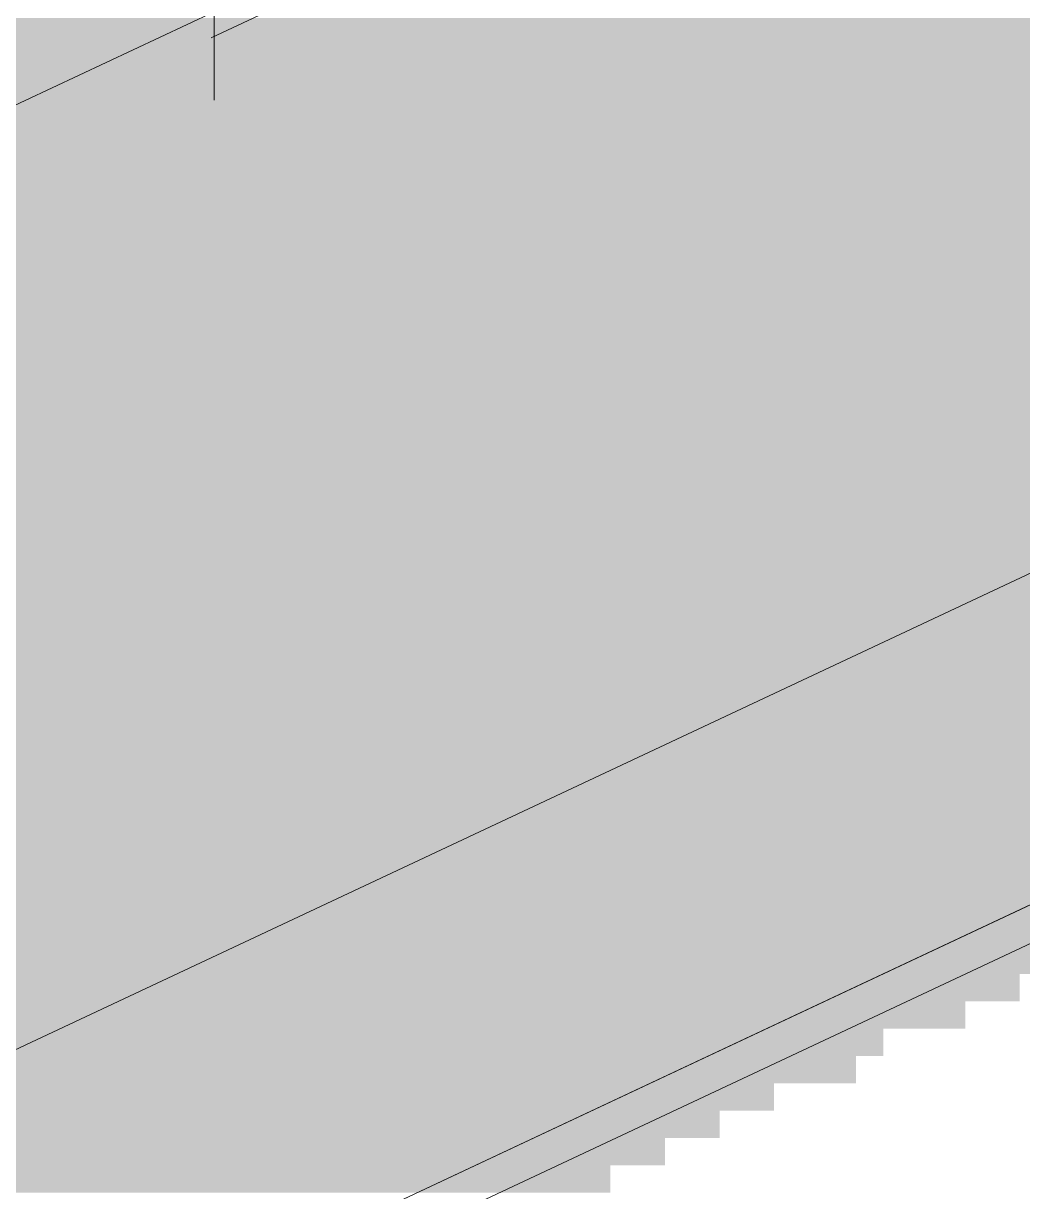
# Model space of a CAD drawing. Header units: millimetres. Extents: x 5 to 1315, y 5 to 292.
# Drawn here: x 1210.294 to 1213.821, y 80.497 to 84.62 of the extents above; entities that cross this region are included whole.
import ezdxf

# ---------------------------------------------------------------- set-up
doc = ezdxf.new("R2010")
doc.units = ezdxf.units.MM
doc.layers.add('EXISTING', color=7, linetype='Continuous')
doc.layers.add('IMAGES', color=7, linetype='Continuous')

# ---------------------------------------------------------------- blocks, each defined once
blk = doc.blocks.new('SHEET_03')
at = {"layer": 'EXISTING', "color": 250, "lineweight": 9}
for p, q in [((263.2288, 58.9151), (329.7311, 90.136)), ((310.9569, 84.5696), (320.4349, 89.0192)), ((329.7311, 88.9664), (263.2288, 57.7455)), ((309.5931, 84.0162), (310.9669, 84.6611)), ((310.9669, 84.3493), (310.9669, 84.6611)), ((306.9393, 78.2663), (320.0524, 84.4225)), ((320.0524, 84.2861), (306.9393, 78.1299))]:
    blk.add_line(p, q, dxfattribs=at)
at = {"layer": 'IMAGES', "color": 7}
for points in [[(308.5109, 84.5424), (311.1127, 84.5424), (308.5109, 84.6388), (311.1127, 84.6388)], [(311.1127, 84.5424), (311.3055, 84.5424), (311.1127, 84.6388), (311.3055, 84.6388)], [(311.3055, 84.5424), (311.4018, 84.5424), (311.3055, 84.6388), (311.4018, 84.6388)], [(311.4018, 84.5424), (311.5945, 84.5424), (311.4018, 84.6388), (311.5945, 84.6388)], [(311.5945, 84.5424), (315.7382, 84.5424), (311.5945, 84.6388), (315.7382, 84.6388)], [(308.4145, 84.446), (311.0164, 84.446), (308.4145, 84.5424), (311.0164, 84.5424)], [(311.0164, 84.446), (311.1127, 84.446), (311.0164, 84.5424), (311.1127, 84.5424)], [(311.1127, 84.446), (311.3055, 84.446), (311.1127, 84.5424), (311.3055, 84.5424)], [(311.3055, 84.446), (311.4018, 84.446), (311.3055, 84.5424), (311.4018, 84.5424)], [(311.4018, 84.446), (315.6418, 84.446), (311.4018, 84.5424), (315.6418, 84.5424)], [(308.2218, 84.3496), (311.0164, 84.3496), (308.2218, 84.446), (311.0164, 84.446)], [(311.0164, 84.2532), (311.1127, 84.2532), (311.0164, 84.446), (311.1127, 84.446)], [(311.1127, 84.2532), (311.2091, 84.2532), (311.1127, 84.446), (311.2091, 84.446)], [(311.2091, 84.3496), (315.3527, 84.3496), (311.2091, 84.446), (315.3527, 84.446)], [(308.4145, 84.2532), (310.8236, 84.2532), (308.4145, 84.3496), (310.8236, 84.3496)], [(310.8236, 84.2532), (310.92, 84.2532), (310.8236, 84.3496), (310.92, 84.3496)], [(310.92, 84.2532), (311.0164, 84.2532), (310.92, 84.3496), (311.0164, 84.3496)], [(311.2091, 84.2532), (315.0636, 84.2532), (311.2091, 84.3496), (315.0636, 84.3496)], [(308.6073, 84.1568), (310.6309, 84.1568), (308.6073, 84.2532), (310.6309, 84.2532)], [(310.6309, 84.1568), (310.8236, 84.1568), (310.6309, 84.2532), (310.8236, 84.2532)], [(310.8236, 84.1568), (311.0164, 84.1568), (310.8236, 84.2532), (311.0164, 84.2532)], [(311.0164, 84.1568), (311.1127, 84.1568), (311.0164, 84.2532), (311.1127, 84.2532)], [(311.1127, 84.1568), (314.9673, 84.1568), (311.1127, 84.2532), (314.9673, 84.2532)], [(308.8964, 84.0604), (310.3418, 84.0604), (308.8964, 84.1568), (310.3418, 84.1568)], [(310.3418, 84.0604), (310.4382, 84.0604), (310.3418, 84.1568), (310.4382, 84.1568)], [(310.4382, 84.0604), (310.5345, 84.0604), (310.4382, 84.1568), (310.5345, 84.1568)], [(310.5345, 84.0604), (310.6309, 84.0604), (310.5345, 84.1568), (310.6309, 84.1568)], [(310.6309, 84.0604), (310.8236, 84.0604), (310.6309, 84.1568), (310.8236, 84.1568)], [(310.8236, 84.0604), (314.6782, 84.0604), (310.8236, 84.1568), (314.6782, 84.1568)], [(310.2455, 83.964), (310.3418, 83.964), (310.2455, 84.0604), (310.3418, 84.0604)], [(310.3418, 83.964), (310.4382, 83.964), (310.3418, 84.0604), (310.4382, 84.0604)], [(310.4382, 83.964), (310.6309, 83.964), (310.4382, 84.0604), (310.6309, 84.0604)], [(310.6309, 83.964), (314.4855, 83.964), (310.6309, 84.0604), (314.4855, 84.0604)], [(310.2455, 83.8676), (310.3418, 83.8676), (310.2455, 83.964), (310.3418, 83.964)], [(310.3418, 83.8676), (310.4382, 83.8676), (310.3418, 83.964), (310.4382, 83.964)], [(310.4382, 83.8676), (314.3891, 83.8676), (310.4382, 83.964), (314.3891, 83.964)], [(310.2455, 83.7712), (314.0036, 83.7712), (310.2455, 83.8676), (314.0036, 83.8676)], [(310.0527, 83.6748), (313.9073, 83.6748), (310.0527, 83.7712), (313.9073, 83.7712)], [(309.86, 83.5784), (313.6182, 83.5784), (309.86, 83.6748), (313.6182, 83.6748)], [(313.6182, 83.5784), (313.7145, 83.5784), (313.6182, 83.6748), (313.7145, 83.6748)], [(313.7145, 83.5784), (313.8109, 83.5784), (313.7145, 83.6748), (313.8109, 83.6748)], [(313.8109, 83.5784), (313.9073, 83.5784), (313.8109, 83.6748), (313.9073, 83.6748)], [(309.3782, 83.482), (313.5218, 83.482), (309.3782, 83.5784), (313.5218, 83.5784)], [(313.5218, 83.482), (313.8109, 83.482), (313.5218, 83.5784), (313.8109, 83.5784)], [(313.8109, 83.3856), (313.9073, 83.3856), (313.8109, 83.5784), (313.9073, 83.5784)], [(309.1855, 83.3856), (313.3291, 83.3856), (309.1855, 83.482), (313.3291, 83.482)], [(313.3291, 83.3856), (313.4255, 83.3856), (313.3291, 83.482), (313.4255, 83.482)], [(313.4255, 83.3856), (313.5218, 83.3856), (313.4255, 83.482), (313.5218, 83.482)], [(313.5218, 83.3856), (313.6182, 83.3856), (313.5218, 83.482), (313.6182, 83.482)], [(313.6182, 83.3856), (313.7145, 83.3856), (313.6182, 83.482), (313.7145, 83.482)], [(313.7145, 83.3856), (313.8109, 83.3856), (313.7145, 83.482), (313.8109, 83.482)], [(308.8964, 83.2892), (313.1364, 83.2892), (308.8964, 83.3856), (313.1364, 83.3856)], [(313.1364, 83.2892), (313.2327, 83.2892), (313.1364, 83.3856), (313.2327, 83.3856)], [(313.2327, 83.2892), (313.3291, 83.2892), (313.2327, 83.3856), (313.3291, 83.3856)], [(313.3291, 83.2892), (313.5218, 83.2892), (313.3291, 83.3856), (313.5218, 83.3856)], [(313.5218, 83.2892), (313.6182, 83.2892), (313.5218, 83.3856), (313.6182, 83.3856)], [(313.6182, 83.2892), (313.7145, 83.2892), (313.6182, 83.3856), (313.7145, 83.3856)], [(313.7145, 83.2892), (314.8709, 83.2892), (313.7145, 83.3856), (314.8709, 83.3856)], [(308.8, 83.1928), (312.7509, 83.1928), (308.8, 83.2892), (312.7509, 83.2892)], [(312.7509, 83.1928), (313.04, 83.1928), (312.7509, 83.2892), (313.04, 83.2892)], [(313.04, 83.1928), (313.1364, 83.1928), (313.04, 83.2892), (313.1364, 83.2892)], [(313.1364, 83.1928), (313.2327, 83.1928), (313.1364, 83.2892), (313.2327, 83.2892)], [(313.2327, 83.1928), (313.3291, 83.1928), (313.2327, 83.2892), (313.3291, 83.2892)], [(313.3291, 83.1928), (313.4255, 83.1928), (313.3291, 83.2892), (313.4255, 83.2892)], [(313.4255, 83.1928), (313.5218, 83.1928), (313.4255, 83.2892), (313.5218, 83.2892)], [(313.5218, 83.1928), (313.6182, 83.1928), (313.5218, 83.2892), (313.6182, 83.2892)], [(313.6182, 83.1928), (314.6782, 83.1928), (313.6182, 83.2892), (314.6782, 83.2892)], [(308.5109, 83.0964), (312.6545, 83.0964), (308.5109, 83.1928), (312.6545, 83.1928)], [(312.6545, 83.0964), (312.7509, 83.0964), (312.6545, 83.1928), (312.7509, 83.1928)], [(312.7509, 83.0964), (312.8473, 83.0964), (312.7509, 83.1928), (312.8473, 83.1928)], [(312.8473, 83.0964), (313.04, 83.0964), (312.8473, 83.1928), (313.04, 83.1928)], [(313.04, 83.0964), (313.1364, 83.0964), (313.04, 83.1928), (313.1364, 83.1928)], [(313.1364, 83.0964), (313.2327, 83.0964), (313.1364, 83.1928), (313.2327, 83.1928)], [(313.2327, 83.0964), (314.4855, 83.0964), (313.2327, 83.1928), (314.4855, 83.1928)], [(308.3182, 83), (312.4618, 83), (308.3182, 83.0964), (312.4618, 83.0964)], [(312.4618, 83), (312.5582, 83), (312.4618, 83.0964), (312.5582, 83.0964)], [(312.5582, 83), (312.6545, 83), (312.5582, 83.0964), (312.6545, 83.0964)], [(312.6545, 83), (312.7509, 83), (312.6545, 83.0964), (312.7509, 83.0964)], [(312.7509, 83), (312.8473, 83), (312.7509, 83.0964), (312.8473, 83.0964)], [(312.8473, 83), (312.9436, 83), (312.8473, 83.0964), (312.9436, 83.0964)], [(312.9436, 83), (313.04, 83), (312.9436, 83.0964), (313.04, 83.0964)], [(313.04, 83), (313.1364, 83), (313.04, 83.0964), (313.1364, 83.0964)], [(313.1364, 83), (314.3891, 83), (313.1364, 83.0964), (314.3891, 83.0964)], [(308.0291, 82.9036), (312.1727, 82.9036), (308.0291, 83), (312.1727, 83)], [(312.1727, 82.9036), (312.3655, 82.9036), (312.1727, 83), (312.3655, 83)], [(312.3655, 82.9036), (312.4618, 82.9036), (312.3655, 83), (312.4618, 83)], [(312.4618, 82.9036), (312.5582, 82.9036), (312.4618, 83), (312.5582, 83)], [(312.5582, 82.9036), (312.6545, 82.9036), (312.5582, 83), (312.6545, 83)], [(312.6545, 82.9036), (312.7509, 82.9036), (312.6545, 83), (312.7509, 83)], [(312.7509, 82.9036), (312.8473, 82.9036), (312.7509, 83), (312.8473, 83)], [(312.8473, 82.9036), (312.9436, 82.9036), (312.8473, 83), (312.9436, 83)], [(312.9436, 82.9036), (314.1, 82.9036), (312.9436, 83), (314.1, 83)], [(307.9327, 82.8072), (312.1727, 82.8072), (307.9327, 82.9036), (312.1727, 82.9036)], [(312.1727, 82.8072), (312.2691, 82.8072), (312.1727, 82.9036), (312.2691, 82.9036)], [(312.2691, 82.7108), (312.3655, 82.7108), (312.2691, 82.9036), (312.3655, 82.9036)], [(312.3655, 82.8072), (312.5582, 82.8072), (312.3655, 82.9036), (312.5582, 82.9036)], [(312.5582, 82.8072), (312.6545, 82.8072), (312.5582, 82.9036), (312.6545, 82.9036)], [(312.6545, 82.8072), (313.9073, 82.8072), (312.6545, 82.9036), (313.9073, 82.9036)], [(307.6436, 82.7108), (311.98, 82.7108), (307.6436, 82.8072), (311.98, 82.8072)], [(311.98, 82.7108), (312.0764, 82.7108), (311.98, 82.8072), (312.0764, 82.8072)], [(312.0764, 82.7108), (312.1727, 82.7108), (312.0764, 82.8072), (312.1727, 82.8072)], [(312.1727, 82.7108), (312.2691, 82.7108), (312.1727, 82.8072), (312.2691, 82.8072)], [(312.3655, 82.7108), (312.4618, 82.7108), (312.3655, 82.8072), (312.4618, 82.8072)], [(312.4618, 82.7108), (313.7145, 82.7108), (312.4618, 82.8072), (313.7145, 82.8072)], [(313.7145, 82.7108), (313.9073, 82.7108), (313.7145, 82.8072), (313.9073, 82.8072)], [(307.4509, 82.6144), (311.5945, 82.6144), (307.4509, 82.7108), (311.5945, 82.7108)], [(311.5945, 82.6144), (311.6909, 82.6144), (311.5945, 82.7108), (311.6909, 82.7108)], [(311.6909, 82.6144), (311.7873, 82.6144), (311.6909, 82.7108), (311.7873, 82.7108)], [(311.7873, 82.6144), (311.8836, 82.6144), (311.7873, 82.7108), (311.8836, 82.7108)], [(311.8836, 82.6144), (311.98, 82.6144), (311.8836, 82.7108), (311.98, 82.7108)], [(311.98, 82.6144), (312.0764, 82.6144), (311.98, 82.7108), (312.0764, 82.7108)], [(312.0764, 82.6144), (312.2691, 82.6144), (312.0764, 82.7108), (312.2691, 82.7108)], [(312.2691, 82.6144), (312.3655, 82.6144), (312.2691, 82.7108), (312.3655, 82.7108)], [(312.3655, 82.6144), (313.5218, 82.6144), (312.3655, 82.7108), (313.5218, 82.7108)], [(313.5218, 82.6144), (313.7145, 82.6144), (313.5218, 82.7108), (313.7145, 82.7108)], [(313.7145, 82.6144), (313.8109, 82.6144), (313.7145, 82.7108), (313.8109, 82.7108)], [(313.8109, 82.6144), (313.9073, 82.6144), (313.8109, 82.7108), (313.9073, 82.7108)], [(307.2582, 82.518), (311.4982, 82.518), (307.2582, 82.6144), (311.4982, 82.6144)], [(311.4982, 82.518), (311.5945, 82.518), (311.4982, 82.6144), (311.5945, 82.6144)], [(311.5945, 82.518), (311.6909, 82.518), (311.5945, 82.6144), (311.6909, 82.6144)], [(311.6909, 82.518), (311.7873, 82.518), (311.6909, 82.6144), (311.7873, 82.6144)], [(311.7873, 82.518), (311.8836, 82.518), (311.7873, 82.6144), (311.8836, 82.6144)], [(311.8836, 82.518), (311.98, 82.518), (311.8836, 82.6144), (311.98, 82.6144)], [(311.98, 82.518), (313.2327, 82.518), (311.98, 82.6144), (313.2327, 82.6144)], [(313.2327, 82.518), (313.4255, 82.518), (313.2327, 82.6144), (313.4255, 82.6144)], [(313.4255, 82.518), (313.5218, 82.518), (313.4255, 82.6144), (313.5218, 82.6144)], [(313.5218, 82.518), (313.6182, 82.518), (313.5218, 82.6144), (313.6182, 82.6144)], [(313.6182, 82.518), (313.7145, 82.518), (313.6182, 82.6144), (313.7145, 82.6144)], [(313.7145, 82.518), (313.8109, 82.518), (313.7145, 82.6144), (313.8109, 82.6144)], [(313.8109, 82.518), (313.9073, 82.518), (313.8109, 82.6144), (313.9073, 82.6144)], [(307.0655, 82.4216), (311.3055, 82.4216), (307.0655, 82.518), (311.3055, 82.518)], [(311.3055, 82.4216), (311.4018, 82.4216), (311.3055, 82.518), (311.4018, 82.518)], [(311.4018, 82.4216), (311.4982, 82.4216), (311.4018, 82.518), (311.4982, 82.518)], [(311.4982, 82.4216), (311.5945, 82.4216), (311.4982, 82.518), (311.5945, 82.518)], [(311.5945, 82.4216), (311.6909, 82.4216), (311.5945, 82.518), (311.6909, 82.518)], [(311.6909, 82.4216), (311.7873, 82.4216), (311.6909, 82.518), (311.7873, 82.518)], [(311.7873, 82.4216), (311.8836, 82.4216), (311.7873, 82.518), (311.8836, 82.518)], [(311.8836, 82.4216), (313.04, 82.4216), (311.8836, 82.518), (313.04, 82.518)], [(313.04, 82.3252), (313.1364, 82.3252), (313.04, 82.518), (313.1364, 82.518)], [(313.1364, 82.4216), (313.2327, 82.4216), (313.1364, 82.518), (313.2327, 82.518)], [(313.2327, 82.4216), (313.3291, 82.4216), (313.2327, 82.518), (313.3291, 82.518)], [(313.3291, 82.4216), (313.4255, 82.4216), (313.3291, 82.518), (313.4255, 82.518)], [(313.4255, 82.4216), (313.5218, 82.4216), (313.4255, 82.518), (313.5218, 82.518)], [(313.5218, 82.4216), (313.6182, 82.4216), (313.5218, 82.518), (313.6182, 82.518)], [(313.6182, 82.4216), (313.7145, 82.4216), (313.6182, 82.518), (313.7145, 82.518)], [(313.7145, 82.4216), (313.8109, 82.4216), (313.7145, 82.518), (313.8109, 82.518)], [(313.8109, 82.4216), (313.9073, 82.4216), (313.8109, 82.518), (313.9073, 82.518)], [(306.8727, 82.3252), (311.1127, 82.3252), (306.8727, 82.4216), (311.1127, 82.4216)], [(311.1127, 82.3252), (311.2091, 82.3252), (311.1127, 82.4216), (311.2091, 82.4216)], [(311.2091, 82.3252), (311.3055, 82.3252), (311.2091, 82.4216), (311.3055, 82.4216)], [(311.3055, 82.3252), (311.4018, 82.3252), (311.3055, 82.4216), (311.4018, 82.4216)], [(311.4018, 82.3252), (311.5945, 82.3252), (311.4018, 82.4216), (311.5945, 82.4216)], [(311.5945, 82.3252), (311.6909, 82.3252), (311.5945, 82.4216), (311.6909, 82.4216)], [(311.6909, 82.3252), (311.7873, 82.3252), (311.6909, 82.4216), (311.7873, 82.4216)], [(311.7873, 82.3252), (312.8473, 82.3252), (311.7873, 82.4216), (312.8473, 82.4216)], [(312.8473, 82.3252), (312.9436, 82.3252), (312.8473, 82.4216), (312.9436, 82.4216)], [(312.9436, 82.3252), (313.04, 82.3252), (312.9436, 82.4216), (313.04, 82.4216)], [(313.1364, 82.3252), (313.2327, 82.3252), (313.1364, 82.4216), (313.2327, 82.4216)], [(313.2327, 82.3252), (313.4255, 82.3252), (313.2327, 82.4216), (313.4255, 82.4216)], [(313.4255, 82.3252), (313.6182, 82.3252), (313.4255, 82.4216), (313.6182, 82.4216)], [(313.6182, 82.3252), (313.7145, 82.3252), (313.6182, 82.4216), (313.7145, 82.4216)], [(313.7145, 82.3252), (315.4491, 82.3252), (313.7145, 82.4216), (315.4491, 82.4216)], [(306.5836, 82.2288), (310.8236, 82.2288), (306.5836, 82.3252), (310.8236, 82.3252)], [(310.8236, 82.2288), (311.1127, 82.2288), (310.8236, 82.3252), (311.1127, 82.3252)], [(311.1127, 82.2288), (311.2091, 82.2288), (311.1127, 82.3252), (311.2091, 82.3252)], [(311.2091, 82.2288), (311.4018, 82.2288), (311.2091, 82.3252), (311.4018, 82.3252)], [(311.4018, 82.2288), (312.6545, 82.2288), (311.4018, 82.3252), (312.6545, 82.3252)], [(312.6545, 82.2288), (312.8473, 82.2288), (312.6545, 82.3252), (312.8473, 82.3252)], [(312.8473, 82.2288), (312.9436, 82.2288), (312.8473, 82.3252), (312.9436, 82.3252)], [(312.9436, 82.2288), (313.04, 82.2288), (312.9436, 82.3252), (313.04, 82.3252)], [(313.04, 82.2288), (313.1364, 82.2288), (313.04, 82.3252), (313.1364, 82.3252)], [(313.1364, 82.2288), (313.2327, 82.2288), (313.1364, 82.3252), (313.2327, 82.3252)], [(313.2327, 82.2288), (313.3291, 82.2288), (313.2327, 82.3252), (313.3291, 82.3252)], [(313.3291, 82.2288), (313.4255, 82.2288), (313.3291, 82.3252), (313.4255, 82.3252)], [(313.4255, 82.2288), (315.16, 82.2288), (313.4255, 82.3252), (315.16, 82.3252)], [(306.4873, 82.1324), (310.6309, 82.1324), (306.4873, 82.2288), (310.6309, 82.2288)], [(310.6309, 82.1324), (310.7273, 82.1324), (310.6309, 82.2288), (310.7273, 82.2288)], [(310.7273, 82.1324), (310.8236, 82.1324), (310.7273, 82.2288), (310.8236, 82.2288)], [(310.8236, 82.1324), (310.92, 82.1324), (310.8236, 82.2288), (310.92, 82.2288)], [(310.92, 82.1324), (311.0164, 82.1324), (310.92, 82.2288), (311.0164, 82.2288)], [(311.0164, 82.1324), (311.1127, 82.1324), (311.0164, 82.2288), (311.1127, 82.2288)], [(311.1127, 82.1324), (311.2091, 82.1324), (311.1127, 82.2288), (311.2091, 82.2288)], [(311.2091, 82.1324), (311.3055, 82.1324), (311.2091, 82.2288), (311.3055, 82.2288)], [(311.3055, 82.1324), (312.4618, 82.1324), (311.3055, 82.2288), (312.4618, 82.2288)], [(312.4618, 82.1324), (312.5582, 82.1324), (312.4618, 82.2288), (312.5582, 82.2288)], [(312.5582, 82.1324), (312.6545, 82.1324), (312.5582, 82.2288), (312.6545, 82.2288)], [(312.6545, 82.1324), (312.7509, 82.1324), (312.6545, 82.2288), (312.7509, 82.2288)], [(312.7509, 82.1324), (312.8473, 82.1324), (312.7509, 82.2288), (312.8473, 82.2288)], [(312.8473, 82.1324), (312.9436, 82.1324), (312.8473, 82.2288), (312.9436, 82.2288)], [(312.9436, 82.1324), (313.04, 82.1324), (312.9436, 82.2288), (313.04, 82.2288)], [(313.04, 82.1324), (313.2327, 82.1324), (313.04, 82.2288), (313.2327, 82.2288)], [(313.2327, 82.1324), (313.3291, 82.1324), (313.2327, 82.2288), (313.3291, 82.2288)], [(313.3291, 82.1324), (314.9673, 82.1324), (313.3291, 82.2288), (314.9673, 82.2288)], [(306.2945, 82.036), (310.3418, 82.036), (306.2945, 82.1324), (310.3418, 82.1324)], [(310.3418, 82.036), (310.4382, 82.036), (310.3418, 82.1324), (310.4382, 82.1324)], [(310.4382, 82.036), (310.6309, 82.036), (310.4382, 82.1324), (310.6309, 82.1324)], [(310.6309, 82.036), (310.7273, 82.036), (310.6309, 82.1324), (310.7273, 82.1324)], [(310.7273, 82.036), (310.8236, 82.036), (310.7273, 82.1324), (310.8236, 82.1324)], [(310.8236, 82.036), (310.92, 82.036), (310.8236, 82.1324), (310.92, 82.1324)], [(310.92, 82.036), (311.0164, 82.036), (310.92, 82.1324), (311.0164, 82.1324)], [(311.0164, 82.036), (311.1127, 82.036), (311.0164, 82.1324), (311.1127, 82.1324)], [(311.1127, 82.036), (311.2091, 82.036), (311.1127, 82.1324), (311.2091, 82.1324)], [(311.2091, 82.036), (312.1727, 82.036), (311.2091, 82.1324), (312.1727, 82.1324)], [(312.1727, 81.9396), (312.2691, 81.9396), (312.1727, 82.1324), (312.2691, 82.1324)], [(312.2691, 82.036), (312.3655, 82.036), (312.2691, 82.1324), (312.3655, 82.1324)], [(312.3655, 82.036), (312.4618, 82.036), (312.3655, 82.1324), (312.4618, 82.1324)], [(312.4618, 82.036), (312.5582, 82.036), (312.4618, 82.1324), (312.5582, 82.1324)], [(312.5582, 81.9396), (312.6545, 81.9396), (312.5582, 82.1324), (312.6545, 82.1324)], [(312.6545, 82.036), (312.7509, 82.036), (312.6545, 82.1324), (312.7509, 82.1324)], [(312.7509, 82.036), (312.8473, 82.036), (312.7509, 82.1324), (312.8473, 82.1324)], [(312.8473, 82.036), (312.9436, 82.036), (312.8473, 82.1324), (312.9436, 82.1324)], [(312.9436, 82.036), (313.04, 82.036), (312.9436, 82.1324), (313.04, 82.1324)], [(313.04, 82.036), (314.7745, 82.036), (313.04, 82.1324), (314.7745, 82.1324)], [(310.2455, 81.9396), (310.3418, 81.9396), (310.2455, 82.036), (310.3418, 82.036)], [(310.3418, 81.9396), (310.6309, 81.9396), (310.3418, 82.036), (310.6309, 82.036)], [(310.6309, 81.9396), (310.7273, 81.9396), (310.6309, 82.036), (310.7273, 82.036)], [(310.7273, 81.9396), (310.8236, 81.9396), (310.7273, 82.036), (310.8236, 82.036)], [(310.8236, 81.9396), (312.0764, 81.9396), (310.8236, 82.036), (312.0764, 82.036)], [(312.0764, 81.9396), (312.1727, 81.9396), (312.0764, 82.036), (312.1727, 82.036)], [(312.2691, 81.9396), (312.3655, 81.9396), (312.2691, 82.036), (312.3655, 82.036)], [(312.3655, 81.9396), (312.5582, 81.9396), (312.3655, 82.036), (312.5582, 82.036)], [(312.6545, 81.9396), (312.7509, 81.9396), (312.6545, 82.036), (312.7509, 82.036)], [(312.7509, 81.9396), (312.8473, 81.9396), (312.7509, 82.036), (312.8473, 82.036)], [(312.8473, 81.9396), (314.5818, 81.9396), (312.8473, 82.036), (314.5818, 82.036)], [(310.2455, 81.8432), (310.3418, 81.8432), (310.2455, 81.9396), (310.3418, 81.9396)], [(310.3418, 81.8432), (310.4382, 81.8432), (310.3418, 81.9396), (310.4382, 81.9396)], [(310.4382, 81.8432), (310.5345, 81.8432), (310.4382, 81.9396), (310.5345, 81.9396)], [(310.5345, 81.8432), (310.6309, 81.8432), (310.5345, 81.9396), (310.6309, 81.9396)], [(310.6309, 81.8432), (311.7873, 81.8432), (310.6309, 81.9396), (311.7873, 81.9396)], [(311.7873, 81.8432), (311.98, 81.8432), (311.7873, 81.9396), (311.98, 81.9396)], [(311.98, 81.8432), (312.0764, 81.8432), (311.98, 81.9396), (312.0764, 81.9396)], [(312.0764, 81.8432), (312.1727, 81.8432), (312.0764, 81.9396), (312.1727, 81.9396)], [(312.1727, 81.8432), (312.4618, 81.8432), (312.1727, 81.9396), (312.4618, 81.9396)], [(312.4618, 81.8432), (312.5582, 81.8432), (312.4618, 81.9396), (312.5582, 81.9396)], [(312.5582, 81.8432), (312.6545, 81.8432), (312.5582, 81.9396), (312.6545, 81.9396)], [(312.6545, 81.8432), (314.3891, 81.8432), (312.6545, 81.9396), (314.3891, 81.9396)], [(310.2455, 81.7468), (310.3418, 81.7468), (310.2455, 81.8432), (310.3418, 81.8432)], [(310.3418, 81.7468), (310.4382, 81.7468), (310.3418, 81.8432), (310.4382, 81.8432)], [(310.4382, 81.7468), (310.5345, 81.7468), (310.4382, 81.8432), (310.5345, 81.8432)], [(310.5345, 81.7468), (311.6909, 81.7468), (310.5345, 81.8432), (311.6909, 81.8432)], [(311.6909, 81.7468), (311.7873, 81.7468), (311.6909, 81.8432), (311.7873, 81.8432)], [(311.7873, 81.7468), (311.8836, 81.7468), (311.7873, 81.8432), (311.8836, 81.8432)], [(311.8836, 81.7468), (311.98, 81.7468), (311.8836, 81.8432), (311.98, 81.8432)], [(311.98, 81.7468), (312.0764, 81.7468), (311.98, 81.8432), (312.0764, 81.8432)], [(312.0764, 81.7468), (312.1727, 81.7468), (312.0764, 81.8432), (312.1727, 81.8432)], [(312.1727, 81.7468), (312.2691, 81.7468), (312.1727, 81.8432), (312.2691, 81.8432)], [(312.2691, 81.7468), (312.4618, 81.7468), (312.2691, 81.8432), (312.4618, 81.8432)], [(312.4618, 81.7468), (314.1, 81.7468), (312.4618, 81.8432), (314.1, 81.8432)], [(310.2455, 81.6504), (311.4018, 81.6504), (310.2455, 81.7468), (311.4018, 81.7468)], [(311.4018, 81.6504), (311.4982, 81.6504), (311.4018, 81.7468), (311.4982, 81.7468)], [(311.4982, 81.6504), (311.5945, 81.6504), (311.4982, 81.7468), (311.5945, 81.7468)], [(311.5945, 81.6504), (311.6909, 81.6504), (311.5945, 81.7468), (311.6909, 81.7468)], [(311.6909, 81.6504), (311.7873, 81.6504), (311.6909, 81.7468), (311.7873, 81.7468)], [(311.7873, 81.6504), (311.8836, 81.6504), (311.7873, 81.7468), (311.8836, 81.7468)], [(311.8836, 81.6504), (311.98, 81.6504), (311.8836, 81.7468), (311.98, 81.7468)], [(311.98, 81.6504), (312.1727, 81.6504), (311.98, 81.7468), (312.1727, 81.7468)], [(312.1727, 81.6504), (312.2691, 81.6504), (312.1727, 81.7468), (312.2691, 81.7468)], [(312.2691, 81.6504), (314.0036, 81.6504), (312.2691, 81.7468), (314.0036, 81.7468)], [(310.0527, 81.554), (311.2091, 81.554), (310.0527, 81.6504), (311.2091, 81.6504)], [(311.2091, 81.554), (311.3055, 81.554), (311.2091, 81.6504), (311.3055, 81.6504)], [(311.3055, 81.554), (311.4018, 81.554), (311.3055, 81.6504), (311.4018, 81.6504)], [(311.4018, 81.554), (311.4982, 81.554), (311.4018, 81.6504), (311.4982, 81.6504)], [(311.4982, 81.554), (311.5945, 81.554), (311.4982, 81.6504), (311.5945, 81.6504)], [(311.5945, 81.554), (311.6909, 81.554), (311.5945, 81.6504), (311.6909, 81.6504)], [(311.6909, 81.554), (311.7873, 81.554), (311.6909, 81.6504), (311.7873, 81.6504)], [(311.7873, 81.554), (311.8836, 81.554), (311.7873, 81.6504), (311.8836, 81.6504)], [(311.8836, 81.554), (311.98, 81.554), (311.8836, 81.6504), (311.98, 81.6504)], [(311.98, 81.554), (313.7145, 81.554), (311.98, 81.6504), (313.7145, 81.6504)], [(313.7145, 81.554), (313.8109, 81.554), (313.7145, 81.6504), (313.8109, 81.6504)], [(313.8109, 81.554), (314.0036, 81.554), (313.8109, 81.6504), (314.0036, 81.6504)], [(309.86, 81.4576), (311.1127, 81.4576), (309.86, 81.554), (311.1127, 81.554)], [(311.1127, 81.4576), (311.2091, 81.4576), (311.1127, 81.554), (311.2091, 81.554)], [(311.2091, 81.4576), (311.3055, 81.4576), (311.2091, 81.554), (311.3055, 81.554)], [(311.3055, 81.3612), (311.4018, 81.3612), (311.3055, 81.554), (311.4018, 81.554)], [(311.4018, 81.4576), (311.5945, 81.4576), (311.4018, 81.554), (311.5945, 81.554)], [(311.5945, 81.4576), (311.7873, 81.4576), (311.5945, 81.554), (311.7873, 81.554)], [(311.7873, 81.4576), (311.8836, 81.4576), (311.7873, 81.554), (311.8836, 81.554)], [(311.8836, 81.4576), (313.6182, 81.4576), (311.8836, 81.554), (313.6182, 81.554)], [(313.6182, 81.4576), (313.7145, 81.4576), (313.6182, 81.554), (313.7145, 81.554)], [(313.7145, 81.4576), (313.8109, 81.4576), (313.7145, 81.554), (313.8109, 81.554)], [(313.8109, 81.4576), (314.0036, 81.4576), (313.8109, 81.554), (314.0036, 81.554)], [(309.4745, 81.3612), (310.8236, 81.3612), (309.4745, 81.4576), (310.8236, 81.4576)], [(310.8236, 81.3612), (310.92, 81.3612), (310.8236, 81.4576), (310.92, 81.4576)], [(310.92, 81.3612), (311.0164, 81.3612), (310.92, 81.4576), (311.0164, 81.4576)], [(311.0164, 81.3612), (311.1127, 81.3612), (311.0164, 81.4576), (311.1127, 81.4576)], [(311.1127, 81.3612), (311.2091, 81.3612), (311.1127, 81.4576), (311.2091, 81.4576)], [(311.2091, 81.3612), (311.3055, 81.3612), (311.2091, 81.4576), (311.3055, 81.4576)], [(311.4018, 81.3612), (311.5945, 81.3612), (311.4018, 81.4576), (311.5945, 81.4576)], [(311.5945, 81.3612), (313.3291, 81.3612), (311.5945, 81.4576), (313.3291, 81.4576)], [(313.3291, 81.3612), (313.5218, 81.3612), (313.3291, 81.4576), (313.5218, 81.4576)], [(313.5218, 81.3612), (313.6182, 81.3612), (313.5218, 81.4576), (313.6182, 81.4576)], [(313.6182, 81.3612), (313.7145, 81.3612), (313.6182, 81.4576), (313.7145, 81.4576)], [(313.7145, 81.3612), (314.0036, 81.3612), (313.7145, 81.4576), (314.0036, 81.4576)], [(309.3782, 81.2648), (310.6309, 81.2648), (309.3782, 81.3612), (310.6309, 81.3612)], [(310.6309, 81.2648), (310.7273, 81.2648), (310.6309, 81.3612), (310.7273, 81.3612)], [(310.7273, 81.2648), (310.8236, 81.2648), (310.7273, 81.3612), (310.8236, 81.3612)], [(310.8236, 81.2648), (310.92, 81.2648), (310.8236, 81.3612), (310.92, 81.3612)], [(310.92, 81.2648), (311.0164, 81.2648), (310.92, 81.3612), (311.0164, 81.3612)], [(311.0164, 81.2648), (311.1127, 81.2648), (311.0164, 81.3612), (311.1127, 81.3612)], [(311.1127, 81.2648), (311.3055, 81.2648), (311.1127, 81.3612), (311.3055, 81.3612)], [(311.3055, 81.2648), (311.4018, 81.2648), (311.3055, 81.3612), (311.4018, 81.3612)], [(311.4018, 81.2648), (313.1364, 81.2648), (311.4018, 81.3612), (313.1364, 81.3612)], [(313.1364, 81.2648), (313.3291, 81.2648), (313.1364, 81.3612), (313.3291, 81.3612)], [(313.3291, 81.2648), (313.4255, 81.2648), (313.3291, 81.3612), (313.4255, 81.3612)], [(313.4255, 81.2648), (313.7145, 81.2648), (313.4255, 81.3612), (313.7145, 81.3612)], [(313.7145, 81.2648), (313.8109, 81.2648), (313.7145, 81.3612), (313.8109, 81.3612)], [(313.8109, 81.2648), (313.9073, 81.2648), (313.8109, 81.3612), (313.9073, 81.3612)], [(309.2818, 81.1684), (310.3418, 81.1684), (309.2818, 81.2648), (310.3418, 81.2648)], [(310.3418, 81.1684), (310.4382, 81.1684), (310.3418, 81.2648), (310.4382, 81.2648)], [(310.4382, 81.1684), (310.6309, 81.1684), (310.4382, 81.2648), (310.6309, 81.2648)], [(310.6309, 81.1684), (310.7273, 81.1684), (310.6309, 81.2648), (310.7273, 81.2648)], [(310.7273, 81.1684), (311.0164, 81.1684), (310.7273, 81.2648), (311.0164, 81.2648)], [(311.0164, 81.1684), (311.1127, 81.1684), (311.0164, 81.2648), (311.1127, 81.2648)], [(311.1127, 81.1684), (312.9436, 81.1684), (311.1127, 81.2648), (312.9436, 81.2648)], [(312.9436, 81.1684), (313.1364, 81.1684), (312.9436, 81.2648), (313.1364, 81.2648)], [(313.1364, 81.1684), (313.2327, 81.1684), (313.1364, 81.2648), (313.2327, 81.2648)], [(313.2327, 81.1684), (313.3291, 81.1684), (313.2327, 81.2648), (313.3291, 81.2648)], [(313.3291, 81.1684), (313.4255, 81.1684), (313.3291, 81.2648), (313.4255, 81.2648)], [(313.4255, 81.1684), (313.5218, 81.1684), (313.4255, 81.2648), (313.5218, 81.2648)], [(313.5218, 81.1684), (313.6182, 81.1684), (313.5218, 81.2648), (313.6182, 81.2648)], [(313.6182, 81.1684), (313.7145, 81.1684), (313.6182, 81.2648), (313.7145, 81.2648)], [(313.7145, 81.1684), (313.8109, 81.1684), (313.7145, 81.2648), (313.8109, 81.2648)], [(310.2455, 81.072), (310.3418, 81.072), (310.2455, 81.1684), (310.3418, 81.1684)], [(310.3418, 81.072), (310.4382, 81.072), (310.3418, 81.1684), (310.4382, 81.1684)], [(310.4382, 81.072), (310.5345, 81.072), (310.4382, 81.1684), (310.5345, 81.1684)], [(310.5345, 81.072), (310.6309, 81.072), (310.5345, 81.1684), (310.6309, 81.1684)], [(310.6309, 81.072), (310.7273, 81.072), (310.6309, 81.1684), (310.7273, 81.1684)], [(310.7273, 81.072), (310.8236, 81.072), (310.7273, 81.1684), (310.8236, 81.1684)], [(310.8236, 81.072), (310.92, 81.072), (310.8236, 81.1684), (310.92, 81.1684)], [(310.92, 81.072), (311.0164, 81.072), (310.92, 81.1684), (311.0164, 81.1684)], [(311.0164, 81.072), (312.7509, 81.072), (311.0164, 81.1684), (312.7509, 81.1684)], [(312.7509, 81.072), (312.9436, 81.072), (312.7509, 81.1684), (312.9436, 81.1684)], [(312.9436, 81.072), (313.04, 81.072), (312.9436, 81.1684), (313.04, 81.1684)], [(313.04, 80.9756), (313.1364, 80.9756), (313.04, 81.1684), (313.1364, 81.1684)], [(313.1364, 81.072), (313.2327, 81.072), (313.1364, 81.1684), (313.2327, 81.1684)], [(313.2327, 81.072), (313.3291, 81.072), (313.2327, 81.1684), (313.3291, 81.1684)], [(313.3291, 81.072), (313.4255, 81.072), (313.3291, 81.1684), (313.4255, 81.1684)], [(313.4255, 81.072), (313.5218, 81.072), (313.4255, 81.1684), (313.5218, 81.1684)], [(313.5218, 81.072), (313.6182, 81.072), (313.5218, 81.1684), (313.6182, 81.1684)], [(310.2455, 80.8792), (310.3418, 80.8792), (310.2455, 81.072), (310.3418, 81.072)], [(310.3418, 80.9756), (310.4382, 80.9756), (310.3418, 81.072), (310.4382, 81.072)], [(310.4382, 80.9756), (310.5345, 80.9756), (310.4382, 81.072), (310.5345, 81.072)], [(310.5345, 80.9756), (310.6309, 80.9756), (310.5345, 81.072), (310.6309, 81.072)], [(310.6309, 80.9756), (310.8236, 80.9756), (310.6309, 81.072), (310.8236, 81.072)], [(310.8236, 80.9756), (312.5582, 80.9756), (310.8236, 81.072), (312.5582, 81.072)], [(312.5582, 80.9756), (312.6545, 80.9756), (312.5582, 81.072), (312.6545, 81.072)], [(312.6545, 80.9756), (312.7509, 80.9756), (312.6545, 81.072), (312.7509, 81.072)], [(312.7509, 80.9756), (312.8473, 80.9756), (312.7509, 81.072), (312.8473, 81.072)], [(312.8473, 80.9756), (312.9436, 80.9756), (312.8473, 81.072), (312.9436, 81.072)], [(312.9436, 80.8792), (313.04, 80.8792), (312.9436, 81.072), (313.04, 81.072)], [(313.1364, 80.9756), (313.2327, 80.9756), (313.1364, 81.072), (313.2327, 81.072)], [(313.2327, 80.9756), (313.3291, 80.9756), (313.2327, 81.072), (313.3291, 81.072)], [(310.3418, 80.8792), (310.4382, 80.8792), (310.3418, 80.9756), (310.4382, 80.9756)], [(310.4382, 80.8792), (310.6309, 80.8792), (310.4382, 80.9756), (310.6309, 80.9756)], [(310.6309, 80.8792), (312.2691, 80.8792), (310.6309, 80.9756), (312.2691, 80.9756)], [(312.2691, 80.8792), (312.4618, 80.8792), (312.2691, 80.9756), (312.4618, 80.9756)], [(312.4618, 80.8792), (312.5582, 80.8792), (312.4618, 80.9756), (312.5582, 80.9756)], [(312.5582, 80.8792), (312.6545, 80.8792), (312.5582, 80.9756), (312.6545, 80.9756)], [(312.6545, 80.8792), (312.8473, 80.8792), (312.6545, 80.9756), (312.8473, 80.9756)], [(312.8473, 80.7827), (312.9436, 80.7827), (312.8473, 80.9756), (312.9436, 80.9756)], [(313.04, 80.8792), (313.1364, 80.8792), (313.04, 80.9756), (313.1364, 80.9756)], [(313.1364, 80.8792), (313.2327, 80.8792), (313.1364, 80.9756), (313.2327, 80.9756)], [(310.2455, 80.7827), (310.4382, 80.7827), (310.2455, 80.8792), (310.4382, 80.8792)], [(310.4382, 80.7827), (312.1727, 80.7827), (310.4382, 80.8792), (312.1727, 80.8792)], [(312.1727, 80.7827), (312.2691, 80.7827), (312.1727, 80.8792), (312.2691, 80.8792)], [(312.2691, 80.7827), (312.3655, 80.7827), (312.2691, 80.8792), (312.3655, 80.8792)], [(312.3655, 80.7827), (312.4618, 80.7827), (312.3655, 80.8792), (312.4618, 80.8792)], [(312.4618, 80.7827), (312.5582, 80.7827), (312.4618, 80.8792), (312.5582, 80.8792)], [(312.5582, 80.7827), (312.7509, 80.7827), (312.5582, 80.8792), (312.7509, 80.8792)], [(312.7509, 80.7827), (312.8473, 80.7827), (312.7509, 80.8792), (312.8473, 80.8792)], [(310.1491, 80.6863), (311.8836, 80.6863), (310.1491, 80.7827), (311.8836, 80.7827)], [(311.8836, 80.6863), (311.98, 80.6863), (311.8836, 80.7827), (311.98, 80.7827)], [(311.98, 80.6863), (312.1727, 80.6863), (311.98, 80.7827), (312.1727, 80.7827)], [(312.1727, 80.6863), (312.2691, 80.6863), (312.1727, 80.7827), (312.2691, 80.7827)], [(312.2691, 80.5899), (312.3655, 80.5899), (312.2691, 80.7827), (312.3655, 80.7827)], [(312.3655, 80.6863), (312.5582, 80.6863), (312.3655, 80.7827), (312.5582, 80.7827)], [(312.5582, 80.6863), (312.6545, 80.6863), (312.5582, 80.7827), (312.6545, 80.7827)], [(312.6545, 80.6863), (312.7509, 80.6863), (312.6545, 80.7827), (312.7509, 80.7827)], [(310.0527, 80.5899), (311.6909, 80.5899), (310.0527, 80.6863), (311.6909, 80.6863)], [(311.6909, 80.5899), (311.7873, 80.5899), (311.6909, 80.6863), (311.7873, 80.6863)], [(311.7873, 80.5899), (311.8836, 80.5899), (311.7873, 80.6863), (311.8836, 80.6863)], [(311.8836, 80.5899), (311.98, 80.5899), (311.8836, 80.6863), (311.98, 80.6863)], [(311.98, 80.5899), (312.0764, 80.5899), (311.98, 80.6863), (312.0764, 80.6863)], [(312.0764, 80.5899), (312.2691, 80.5899), (312.0764, 80.6863), (312.2691, 80.6863)], [(312.3655, 80.5899), (312.4618, 80.5899), (312.3655, 80.6863), (312.4618, 80.6863)], [(312.4618, 80.5899), (312.5582, 80.5899), (312.4618, 80.6863), (312.5582, 80.6863)], [(309.7636, 80.4935), (311.4982, 80.4935), (309.7636, 80.5899), (311.4982, 80.5899)], [(311.4982, 80.4935), (311.6909, 80.4935), (311.4982, 80.5899), (311.6909, 80.5899)], [(311.6909, 80.4935), (311.7873, 80.4935), (311.6909, 80.5899), (311.7873, 80.5899)], [(311.7873, 80.4935), (311.98, 80.4935), (311.7873, 80.5899), (311.98, 80.5899)], [(311.98, 80.4935), (312.0764, 80.4935), (311.98, 80.5899), (312.0764, 80.5899)], [(312.0764, 80.4935), (312.1727, 80.4935), (312.0764, 80.5899), (312.1727, 80.5899)], [(312.1727, 80.4935), (312.2691, 80.4935), (312.1727, 80.5899), (312.2691, 80.5899)], [(312.2691, 80.4935), (312.3655, 80.4935), (312.2691, 80.5899), (312.3655, 80.5899)]]:
    blk.add_solid(points, dxfattribs=at)

msp = doc.modelspace()

# ---------------------------------------------------------------- block references
msp.add_blockref('SHEET_03', (900, 0))

doc.saveas('drawing.dxf')
